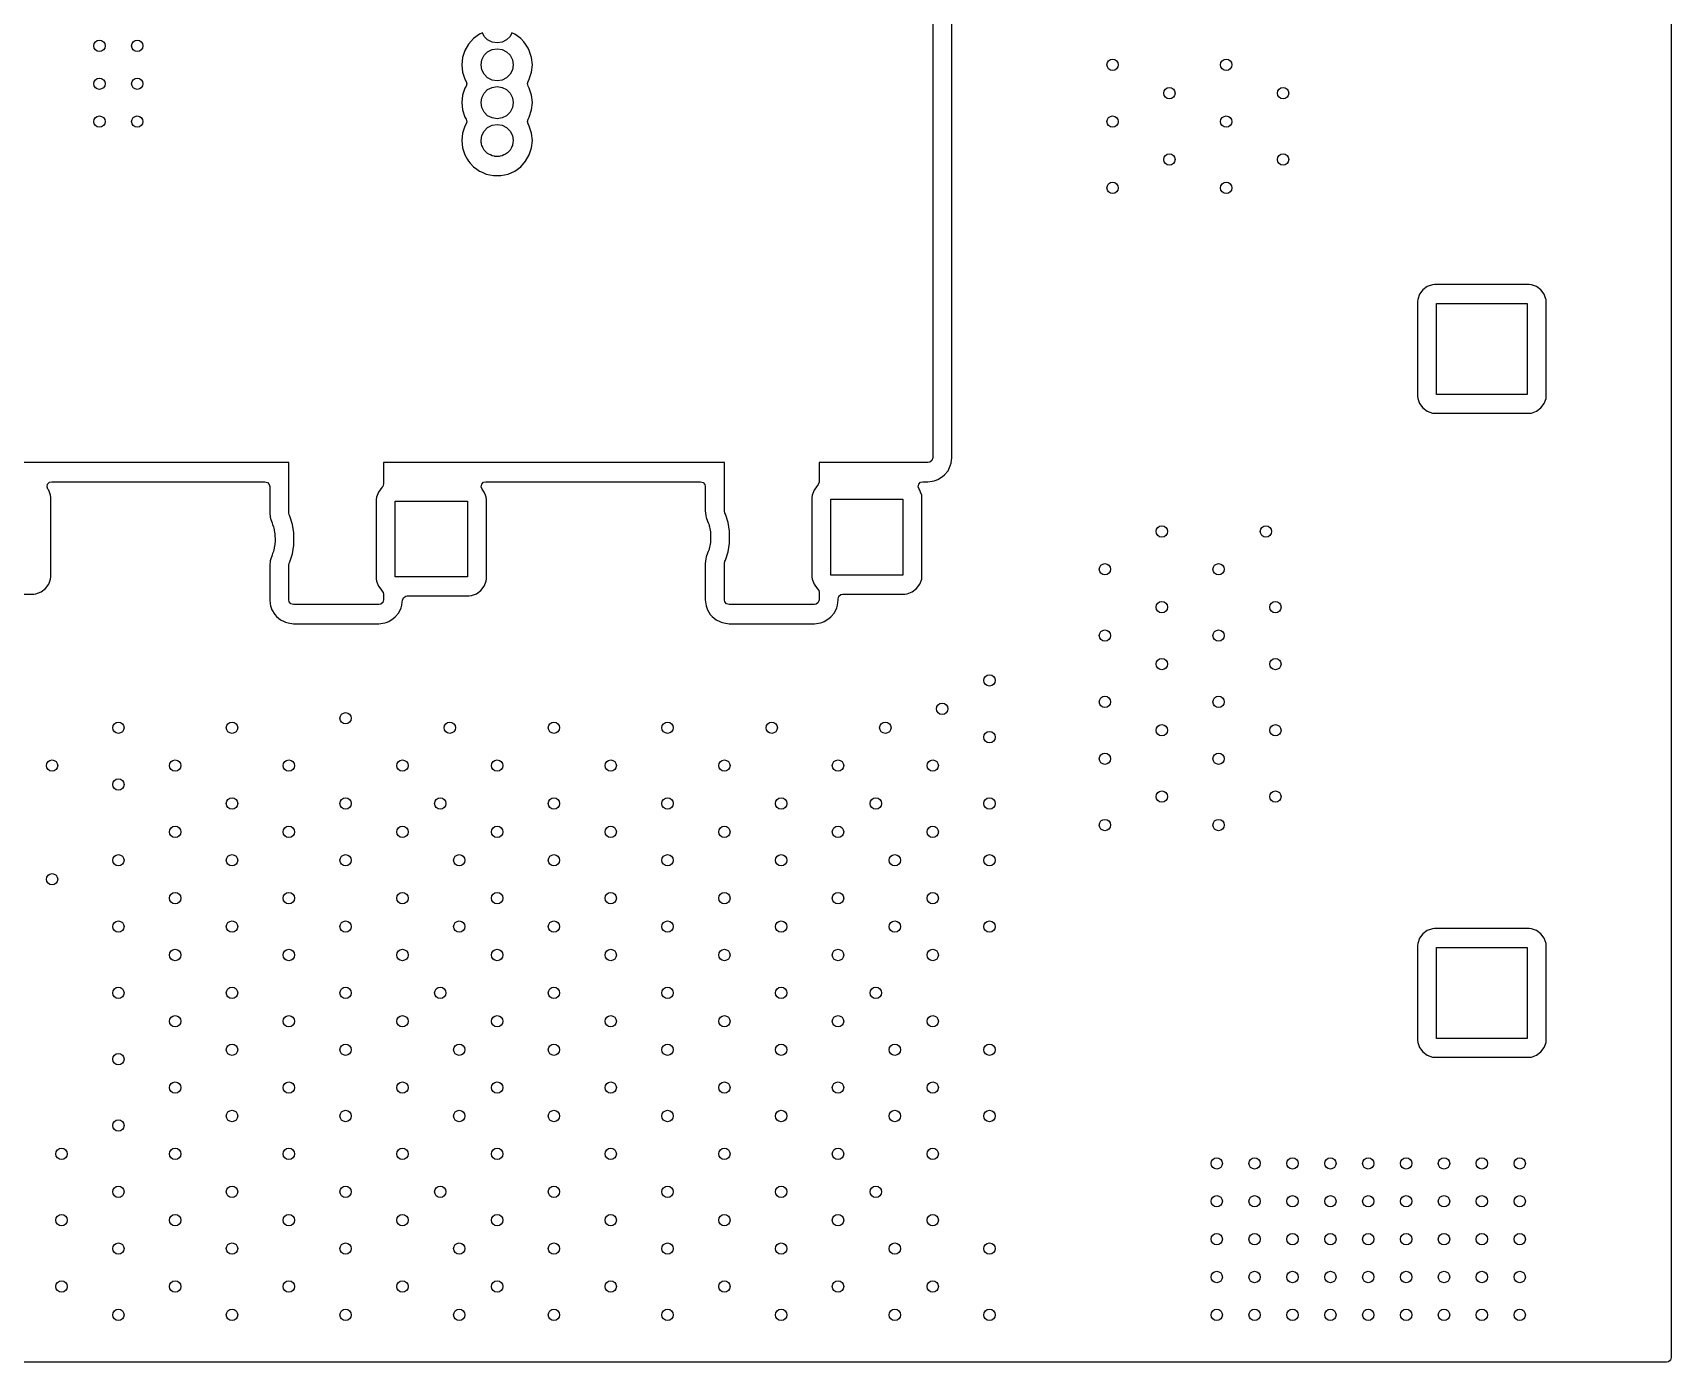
# Model space of a CAD drawing. Extents: x 195 to 321, y -209 to -140.
# Drawn here: x 277.74 to 321, y -208.75 to -173.66 of the extents above; entities that cross this region are included whole.
import ezdxf

# ---------------------------------------------------------------- set-up
doc = ezdxf.new("R2010")
doc.units = 0
doc.layers.add('BLACK', color=7, linetype='CONTINUOUS')

msp = doc.modelspace()

# ---------------------------------------------------------------- linework, layer by layer
at = {"layer": 'BLACK', "linetype": 'CONTINUOUS'}
for p, q in [((320.9995, -139.8745), (320.9995, -208.6255)), ((301.5, -160.624), (301.5, -184.876)), ((302.0055, -183.24787), (302.0055, -166.24787)), ((289.377302, -173.808435), (289.247129, -173.953009)), ((289.377305, -173.808433), (289.377302, -173.808435)), ((289.534702, -173.694076), (289.377305, -173.808433)), ((289.610561, -173.660301), (289.534702, -173.694076)), ((289.656168, -173.749809), (289.610561, -173.660301)), ((289.750191, -173.843832), (289.656168, -173.749809)), ((289.868668, -173.904199), (289.750191, -173.843832)), ((290, -173.925), (289.868668, -173.904199)), ((290.131332, -173.904199), (290, -173.925)), ((290.249809, -173.843832), (290.131332, -173.904199)), ((290.343832, -173.749809), (290.249809, -173.843832)), ((290.389437, -173.660302), (290.343832, -173.749809)), ((290.465299, -173.694078), (290.389437, -173.660302)), ((290.622692, -173.808431), (290.465299, -173.694078)), ((290.622693, -173.808432), (290.622692, -173.808431)), ((290.622694, -173.808433), (290.622693, -173.808432)), ((290.622697, -173.808435), (290.622694, -173.808433)), ((290.701882, -173.896381), (290.622697, -173.808435)), ((290.75287, -173.953008), (290.701882, -173.896381)), ((289.089738, -174.306516), (289.069402, -174.5)), ((289.149856, -174.121489), (289.089738, -174.306516)), ((289.149857, -174.121488), (289.149856, -174.121489)), ((289.247129, -173.953009), (289.149857, -174.121488)), ((289.595801, -174.368668), (289.656168, -174.250191)), ((289.656168, -174.250191), (289.750191, -174.156168)), ((289.750191, -174.156168), (289.868668, -174.095801)), ((289.868668, -174.095801), (290, -174.075)), ((290, -174.075), (290.131332, -174.095801)), ((290.131332, -174.095801), (290.249809, -174.156168)), ((290.249809, -174.156168), (290.343832, -174.250191)), ((290.343832, -174.250191), (290.404199, -174.368668)), ((290.816202, -174.062703), (290.75287, -173.953008)), ((290.850142, -174.121488), (290.816202, -174.062703)), ((290.850143, -174.121489), (290.850142, -174.121488)), ((290.850143, -174.121491), (290.850143, -174.121489)), ((290.850144, -174.121492), (290.850143, -174.121491)), ((290.910262, -174.306518), (290.850144, -174.121492)), ((290.930598, -174.5), (290.910262, -174.306518)), ((289.069402, -174.5), (289.089738, -174.693483)), ((289.089738, -174.693483), (289.149856, -174.87851)), ((289.575, -174.5), (289.595801, -174.368668)), ((289.595801, -174.631332), (289.575, -174.5)), ((289.656168, -174.749809), (289.595801, -174.631332)), ((289.750191, -174.843832), (289.656168, -174.749809)), ((290.343832, -174.749809), (290.249809, -174.843832)), ((290.404199, -174.631332), (290.343832, -174.749809)), ((290.404199, -174.368668), (290.425, -174.5)), ((290.425, -174.5), (290.404199, -174.631332)), ((290.850144, -174.878508), (290.910262, -174.693482)), ((290.910262, -174.693482), (290.930598, -174.5)), ((289.149856, -175.121489), (289.089738, -175.306516)), ((289.149856, -174.87851), (289.149857, -174.878511)), ((289.149857, -175.121488), (289.149856, -175.121489)), ((289.149857, -174.878511), (289.184203, -174.938)), ((289.184203, -175.062), (289.149857, -175.121488)), ((289.184203, -174.938), (289.200676, -175.0059)), ((289.200676, -175.0059), (289.184203, -175.062)), ((289.656168, -175.250191), (289.750191, -175.156168)), ((289.868668, -174.904199), (289.750191, -174.843832)), ((289.750191, -175.156168), (289.868668, -175.095801)), ((290, -174.925), (289.868668, -174.904199)), ((289.868668, -175.095801), (290, -175.075)), ((290.131332, -174.904199), (290, -174.925)), ((290, -175.075), (290.131332, -175.095801)), ((290.249809, -174.843832), (290.131332, -174.904199)), ((290.131332, -175.095801), (290.249809, -175.156168)), ((290.249809, -175.156168), (290.343832, -175.250191)), ((290.799322, -174.994101), (290.815796, -174.938)), ((290.815795, -175.061999), (290.799322, -174.994101)), ((290.850144, -175.121492), (290.815795, -175.061999)), ((290.815796, -174.938), (290.850144, -174.878508)), ((290.910262, -175.306518), (290.850144, -175.121492)), ((289.089738, -175.306516), (289.069402, -175.5)), ((289.069402, -175.5), (289.089738, -175.693483)), ((289.575, -175.5), (289.595801, -175.368668)), ((289.595801, -175.631332), (289.575, -175.5)), ((289.595801, -175.368668), (289.656168, -175.250191)), ((289.656168, -175.749809), (289.595801, -175.631332)), ((290.343832, -175.250191), (290.404199, -175.368668)), ((290.404199, -175.631332), (290.343832, -175.749809)), ((290.404199, -175.368668), (290.425, -175.5)), ((290.425, -175.5), (290.404199, -175.631332)), ((290.930598, -175.5), (290.910262, -175.306518)), ((290.910262, -175.693482), (290.930598, -175.5)), ((289.089738, -175.693483), (289.149856, -175.87851)), ((289.149856, -175.87851), (289.149857, -175.878511)), ((289.149857, -175.878511), (289.184203, -175.938)), ((289.184203, -176.062), (289.149857, -176.121488)), ((289.184203, -175.938), (289.200676, -176.0059)), ((289.200676, -176.0059), (289.184203, -176.062)), ((289.750191, -175.843832), (289.656168, -175.749809)), ((289.868668, -175.904199), (289.750191, -175.843832)), ((290, -175.925), (289.868668, -175.904199)), ((290.131332, -175.904199), (290, -175.925)), ((290.249809, -175.843832), (290.131332, -175.904199)), ((290.343832, -175.749809), (290.249809, -175.843832)), ((290.799322, -175.994101), (290.815796, -175.938)), ((290.815795, -176.061999), (290.799322, -175.994101)), ((290.850144, -176.121492), (290.815795, -176.061999)), ((290.815796, -175.938), (290.850144, -175.878508)), ((290.850144, -175.878508), (290.910262, -175.693482)), ((289.089738, -176.306516), (289.069402, -176.5)), ((289.069402, -176.5), (289.089738, -176.693483)), ((289.149856, -176.121489), (289.089738, -176.306516)), ((289.149857, -176.121488), (289.149856, -176.121489)), ((289.575, -176.5), (289.595801, -176.368668)), ((289.582984, -176.550414), (289.575, -176.5)), ((289.595801, -176.368668), (289.656168, -176.250191)), ((289.656168, -176.250191), (289.750191, -176.156168)), ((289.750191, -176.156168), (289.868668, -176.095801)), ((289.868668, -176.095801), (290, -176.075)), ((290, -176.075), (290.131332, -176.095801)), ((290.131332, -176.095801), (290.249809, -176.156168)), ((290.249809, -176.156168), (290.343832, -176.250191)), ((290.343832, -176.250191), (290.404199, -176.368668)), ((290.404199, -176.368668), (290.425, -176.5)), ((290.425, -176.5), (290.41701, -176.550444)), ((290.910262, -176.306518), (290.850144, -176.121492)), ((290.930598, -176.5), (290.910262, -176.306518)), ((290.910262, -176.693482), (290.930598, -176.5)), ((289.089738, -176.693483), (289.149856, -176.87851)), ((289.149856, -176.87851), (289.149857, -176.878511)), ((289.149857, -176.878511), (289.218978, -176.998231)), ((289.585553, -176.574847), (289.582984, -176.550414)), ((289.59066, -176.598877), (289.585553, -176.574847)), ((289.595801, -176.631332), (289.59066, -176.598877)), ((289.610717, -176.660606), (289.595801, -176.631332)), ((289.620715, -176.683061), (289.610717, -176.660606)), ((289.633, -176.70434), (289.620715, -176.683061)), ((289.656168, -176.749809), (289.633, -176.70434)), ((289.692257, -176.785898), (289.656168, -176.749809)), ((289.708699, -176.804159), (289.692257, -176.785898)), ((289.726961, -176.820602), (289.708699, -176.804159)), ((289.750191, -176.843832), (289.726961, -176.820602)), ((289.779474, -176.858752), (289.750191, -176.843832)), ((289.800748, -176.871035), (289.779474, -176.858752)), ((289.82319, -176.881027), (289.800748, -176.871035)), ((289.868668, -176.904199), (289.82319, -176.881027)), ((289.919104, -176.912187), (289.868668, -176.904199)), ((289.931292, -176.914778), (289.919104, -176.912187)), ((289.94311, -176.91729), (289.931292, -176.914778)), ((289.967524, -176.919856), (289.94311, -176.91729)), ((290, -176.925), (289.967524, -176.919856)), ((290.032477, -176.919855), (290, -176.925)), ((290.056887, -176.91729), (290.032477, -176.919855)), ((290.080871, -176.912191), (290.056887, -176.91729)), ((290.131332, -176.904199), (290.080871, -176.912191)), ((290.176836, -176.881013), (290.131332, -176.904199)), ((290.199247, -176.871036), (290.176836, -176.881013)), ((290.220502, -176.858764), (290.199247, -176.871036)), ((290.249809, -176.843832), (290.220502, -176.858764)), ((290.273066, -176.820574), (290.249809, -176.843832)), ((290.291306, -176.804151), (290.273066, -176.820574)), ((290.307723, -176.785917), (290.291306, -176.804151)), ((290.343832, -176.749809), (290.307723, -176.785917)), ((290.367014, -176.704311), (290.343832, -176.749809)), ((290.379283, -176.683061), (290.367014, -176.704311)), ((290.389263, -176.660644), (290.379283, -176.683061)), ((290.404199, -176.631332), (290.389263, -176.660644)), ((290.409346, -176.598829), (290.404199, -176.631332)), ((290.414446, -176.574842), (290.409346, -176.598829)), ((290.41701, -176.550444), (290.414446, -176.574842)), ((290.75287, -177.046992), (290.850144, -176.878508)), ((290.850144, -176.878508), (290.910262, -176.693482)), ((289.218978, -176.998231), (289.24713, -177.046992)), ((289.24713, -177.046992), (289.292476, -177.097354)), ((289.292476, -177.097354), (289.377302, -177.191564)), ((289.377302, -177.191564), (289.377305, -177.191566)), ((289.377305, -177.191566), (289.377308, -177.191569)), ((289.377308, -177.191569), (289.460166, -177.251769)), ((289.460166, -177.251769), (289.534702, -177.305923)), ((289.534702, -177.305923), (289.602926, -177.336297)), ((289.602926, -177.336297), (289.712429, -177.385051)), ((290.287571, -177.385051), (290.465299, -177.305922)), ((290.465299, -177.305922), (290.622692, -177.191569)), ((290.622692, -177.191569), (290.75287, -177.046992)), ((289.712429, -177.385051), (289.902726, -177.4255)), ((289.902726, -177.4255), (290.097274, -177.4255)), ((290.097274, -177.4255), (290.287571, -177.385051)), ((314.557664, -180.356206), (314.442455, -180.442452)), ((314.557671, -180.356202), (314.557664, -180.356206)), ((314.692516, -180.305908), (314.557671, -180.356202)), ((314.752123, -180.299501), (314.692516, -180.305908)), ((314.752129, -180.2995), (314.752123, -180.299501)), ((317.247864, -180.2995), (314.752129, -180.2995)), ((317.247873, -180.2995), (317.247864, -180.2995)), ((317.247881, -180.2995), (317.247873, -180.2995)), ((317.247883, -180.299501), (317.247881, -180.2995)), ((317.307483, -180.305908), (317.247883, -180.299501)), ((317.442328, -180.356202), (317.307482, -180.305908)), ((317.307482, -180.305908), (317.307483, -180.305908)), ((317.442335, -180.356206), (317.442328, -180.356202)), ((317.557544, -180.442452), (317.442335, -180.356206)), ((314.299501, -180.752123), (314.2995, -180.752135)), ((314.2995, -180.752135), (314.2995, -183.24787)), ((314.30032, -180.7445), (314.299501, -180.752123)), ((314.305908, -180.692517), (314.30032, -180.7445)), ((314.356202, -180.557671), (314.305908, -180.692517)), ((314.356206, -180.557664), (314.356202, -180.557671)), ((314.442452, -180.442455), (314.356206, -180.557664)), ((314.442455, -180.442452), (314.442452, -180.442455)), ((314.8, -183.2), (314.8, -180.8)), ((314.8, -180.8), (317.2, -180.8)), ((317.2, -180.8), (317.2, -183.2)), ((317.557547, -180.442455), (317.557544, -180.442452)), ((317.643793, -180.557664), (317.557547, -180.442455)), ((317.643797, -180.557671), (317.643793, -180.557664)), ((317.692234, -180.687539), (317.643797, -180.557671)), ((317.694091, -180.692517), (317.692234, -180.687539)), ((317.700499, -180.752128), (317.694091, -180.692517)), ((317.7005, -183.247873), (317.700499, -180.752128)), ((302.0055, -184.876), (302.0055, -183.24787)), ((314.2995, -183.24787), (314.299501, -183.247876)), ((314.299501, -183.247876), (314.305908, -183.307483)), ((314.305908, -183.307483), (314.356202, -183.442328)), ((317.2, -183.2), (314.8, -183.2)), ((317.643796, -183.442331), (317.694091, -183.307483)), ((317.694091, -183.307483), (317.7005, -183.247873)), ((314.356202, -183.442328), (314.356206, -183.442335)), ((314.356206, -183.442335), (314.442452, -183.557544)), ((314.442452, -183.557544), (314.442455, -183.557547)), ((314.442455, -183.557547), (314.557664, -183.643793)), ((314.557664, -183.643793), (314.557671, -183.643797)), ((314.557671, -183.643797), (314.692517, -183.694091)), ((314.692517, -183.694091), (314.692516, -183.694091)), ((314.692516, -183.694091), (314.699444, -183.694835)), ((314.699444, -183.694835), (314.752127, -183.7005)), ((314.752127, -183.7005), (317.247872, -183.700499)), ((317.247872, -183.700499), (317.307483, -183.694091)), ((317.307483, -183.694091), (317.442331, -183.643796)), ((317.442331, -183.643796), (317.557546, -183.557546)), ((317.557546, -183.557546), (317.643796, -183.442331)), ((284.5, -185), (275.5, -185)), ((284.5, -186.326489), (284.5, -185)), ((296, -185), (287, -185)), ((287, -185), (287, -185.565352)), ((296, -186.276489), (296, -185)), ((301.376, -185), (298.5, -185)), ((298.5, -185), (298.5, -185.515352)), ((301.427511, -184.988794), (301.376, -185)), ((301.480315, -184.943039), (301.427511, -184.988794)), ((301.5, -184.876), (301.480315, -184.943039)), ((301.905567, -185.216336), (301.965338, -185.085459)), ((301.965338, -185.085459), (301.985023, -185.01842)), ((301.985023, -185.01842), (301.985024, -185.018416)), ((301.985024, -185.018416), (302.0055, -184.876)), ((278.117269, -185.638346), (278.132121, -185.570073)), ((278.132121, -185.570073), (278.181526, -185.520668)), ((278.181526, -185.520668), (278.240953, -185.5055)), ((278.240953, -185.5055), (283.8705, -185.5055)), ((283.8705, -185.5055), (283.937539, -185.525185)), ((283.937539, -185.525185), (283.983294, -185.577989)), ((283.983294, -185.577989), (283.9945, -185.6295)), ((287, -185.565352), (286.980315, -185.632391)), ((289.579838, -185.638348), (289.594689, -185.570075)), ((289.594689, -185.570075), (289.644094, -185.520669)), ((289.644094, -185.520669), (289.703522, -185.5055)), ((289.703522, -185.5055), (295.3705, -185.5055)), ((295.3705, -185.5055), (295.437539, -185.525185)), ((295.437539, -185.525185), (295.483294, -185.577989)), ((295.483294, -185.577989), (295.4945, -185.6295)), ((298.480315, -185.582391), (298.4588, -185.605502)), ((298.5, -185.515352), (298.480315, -185.582391)), ((301.117269, -185.638346), (301.132121, -185.570073)), ((301.132121, -185.570073), (301.181526, -185.520668)), ((301.181526, -185.520668), (301.240953, -185.5055)), ((301.240953, -185.5055), (301.37599, -185.5055)), ((301.37599, -185.5055), (301.376, -185.5055)), ((301.376, -185.5055), (301.483456, -185.493947)), ((301.483456, -185.493947), (301.534967, -185.482741)), ((301.534967, -185.482741), (301.569197, -185.471347)), ((301.569197, -185.471347), (301.637497, -185.448616)), ((301.637497, -185.448616), (301.637501, -185.448613)), ((301.637501, -185.448613), (301.637504, -185.448613)), ((301.637504, -185.448613), (301.758543, -185.370825)), ((301.758543, -185.370825), (301.811347, -185.32507)), ((301.811347, -185.32507), (301.905567, -185.216336)), ((278.141686, -185.703811), (278.117269, -185.638346)), ((278.159545, -185.727668), (278.141686, -185.703811)), ((278.159547, -185.727671), (278.159545, -185.727668)), ((278.178194, -185.777668), (278.159547, -185.727671)), ((278.209841, -185.862517), (278.178194, -185.777668)), ((278.216249, -185.922128), (278.209841, -185.862517)), ((278.21625, -188.017873), (278.216249, -185.922128)), ((283.9945, -185.6295), (283.9945, -186.326495)), ((286.810251, -185.972116), (286.81025, -185.972135)), ((286.81025, -185.972135), (286.81025, -188.06787)), ((286.816658, -185.912517), (286.810251, -185.972116)), ((286.866952, -185.777671), (286.816658, -185.912517)), ((286.866956, -185.777664), (286.866952, -185.777671)), ((286.953201, -185.662457), (286.866956, -185.777664)), ((286.959478, -185.65618), (286.953201, -185.662457)), ((286.980315, -185.632391), (286.9588, -185.655502)), ((286.9588, -185.655502), (286.959478, -185.65618)), ((289.604255, -185.70381), (289.579838, -185.638348)), ((289.622117, -185.727671), (289.604255, -185.70381)), ((289.659545, -185.777668), (289.622117, -185.727671)), ((289.659547, -185.777671), (289.659545, -185.777668)), ((289.691192, -185.862517), (289.659547, -185.777671)), ((289.709841, -185.912517), (289.691192, -185.862517)), ((289.716249, -185.972128), (289.709841, -185.912517)), ((289.71625, -188.067873), (289.716249, -185.972128)), ((295.4945, -185.6295), (295.4945, -186.276495)), ((298.310251, -185.922116), (298.31025, -185.922135)), ((298.31025, -185.922135), (298.31025, -188.01787)), ((298.316658, -185.862517), (298.310251, -185.922116)), ((298.366952, -185.727671), (298.316658, -185.862517)), ((298.366956, -185.727664), (298.366952, -185.727671)), ((298.453201, -185.612457), (298.366956, -185.727664)), ((298.459478, -185.60618), (298.453201, -185.612457)), ((298.4588, -185.605502), (298.459478, -185.60618)), ((298.81075, -187.97), (298.81075, -185.97)), ((298.81075, -185.97), (300.71575, -185.97)), ((300.71575, -185.97), (300.71575, -187.97)), ((301.141686, -185.703811), (301.117269, -185.638346)), ((301.159545, -185.727668), (301.141686, -185.703811)), ((301.159547, -185.727671), (301.159545, -185.727668)), ((301.178194, -185.777668), (301.159547, -185.727671)), ((301.209841, -185.862517), (301.178194, -185.777668)), ((301.216249, -185.922128), (301.209841, -185.862517)), ((301.21625, -188.017873), (301.216249, -185.922128)), ((283.9945, -186.326495), (284.008466, -186.444493)), ((284.008466, -186.444493), (284.021982, -186.500791)), ((284.513515, -186.382783), (284.5, -186.326489)), ((284.529798, -186.414741), (284.513515, -186.382783)), ((284.529798, -186.414742), (284.529798, -186.414741)), ((284.600471, -186.63225), (284.529798, -186.414742)), ((287.31075, -188.02), (287.31075, -186.02)), ((287.31075, -186.02), (289.21575, -186.02)), ((289.21575, -186.02), (289.21575, -188.02)), ((295.4945, -186.276495), (295.508466, -186.394493)), ((295.508466, -186.394493), (295.521982, -186.450791)), ((296.013515, -186.332783), (296, -186.276489)), ((296.029798, -186.364741), (296.013515, -186.332783)), ((296.029798, -186.364742), (296.029798, -186.364741)), ((296.100471, -186.58225), (296.029798, -186.364742)), ((284.021982, -186.500791), (284.056869, -186.595359)), ((284.056869, -186.595359), (284.058464, -186.599958)), ((284.058464, -186.599958), (284.071241, -186.639284)), ((284.071241, -186.639284), (284.094736, -186.696004)), ((284.094736, -186.696004), (284.102731, -186.7362)), ((284.102731, -186.7362), (284.104402, -186.741342)), ((284.104402, -186.741342), (284.108944, -186.760261)), ((284.108944, -186.760261), (284.114522, -186.79548)), ((284.114522, -186.79548), (284.131163, -186.879139)), ((284.131163, -186.879139), (284.13575, -187.0675)), ((284.600471, -186.632251), (284.600471, -186.63225)), ((284.600472, -186.632255), (284.600471, -186.632251)), ((284.63625, -186.858146), (284.600472, -186.632255)), ((284.63625, -187.181854), (284.63625, -186.858146)), ((295.521982, -186.450791), (295.556869, -186.545359)), ((295.556869, -186.545359), (295.558464, -186.549958)), ((295.558464, -186.549958), (295.571241, -186.589284)), ((295.571241, -186.589284), (295.594736, -186.646004)), ((295.594736, -186.646004), (295.602731, -186.6862)), ((295.602731, -186.6862), (295.604402, -186.691342)), ((295.604402, -186.691342), (295.608944, -186.710261)), ((295.608944, -186.710261), (295.614522, -186.74548)), ((295.614522, -186.74548), (295.631163, -186.829139)), ((295.631163, -186.829139), (295.63575, -187.0175)), ((296.100471, -186.582251), (296.100471, -186.58225)), ((296.100472, -186.582255), (296.100471, -186.582251)), ((296.13625, -186.808146), (296.100472, -186.582255)), ((296.13625, -187.131854), (296.13625, -186.808146)), ((284.102732, -187.303792), (284.094736, -187.343996)), ((284.104403, -187.298652), (284.102732, -187.303792)), ((284.108945, -187.279734), (284.104403, -187.298652)), ((284.114523, -187.244516), (284.108945, -187.279734)), ((284.131163, -187.160861), (284.114523, -187.244516)), ((284.13575, -187.0675), (284.131163, -187.160861)), ((284.600472, -187.407745), (284.63625, -187.181854)), ((295.594736, -187.293996), (295.571239, -187.350722)), ((295.602732, -187.253792), (295.594736, -187.293996)), ((295.604403, -187.248652), (295.602732, -187.253792)), ((295.608945, -187.229734), (295.604403, -187.248652)), ((295.614523, -187.194516), (295.608945, -187.229734)), ((295.631163, -187.110861), (295.614523, -187.194516)), ((295.63575, -187.0175), (295.631163, -187.110861)), ((296.100472, -187.357745), (296.13625, -187.131854)), ((284.008466, -187.595503), (283.9945, -187.713507)), ((283.9945, -187.713507), (283.9945, -188.626)), ((284.008467, -187.595497), (284.008466, -187.595503)), ((284.02198, -187.53921), (284.008467, -187.595497)), ((284.021983, -187.539199), (284.02198, -187.53921)), ((284.056864, -187.444655), (284.021983, -187.539199)), ((284.05846, -187.440053), (284.056864, -187.444655)), ((284.071239, -187.400722), (284.05846, -187.440053)), ((284.094736, -187.343996), (284.071239, -187.400722)), ((284.5, -187.713507), (284.513514, -187.657216)), ((284.5, -188.626), (284.5, -187.713507)), ((284.513514, -187.657216), (284.529798, -187.625258)), ((284.529798, -187.625258), (284.600472, -187.407745)), ((295.508466, -187.545503), (295.4945, -187.663507)), ((295.4945, -187.663507), (295.4945, -188.626)), ((295.508467, -187.545497), (295.508466, -187.545503)), ((295.52198, -187.48921), (295.508467, -187.545497)), ((295.521983, -187.489199), (295.52198, -187.48921)), ((295.556864, -187.394655), (295.521983, -187.489199)), ((295.55846, -187.390053), (295.556864, -187.394655)), ((295.571239, -187.350722), (295.55846, -187.390053)), ((296, -187.663507), (296.013514, -187.607216)), ((296, -188.626), (296, -187.663507)), ((296.013514, -187.607216), (296.029798, -187.575258)), ((296.029798, -187.575258), (296.100472, -187.357745)), ((278.159546, -188.212331), (278.209841, -188.077483)), ((278.209841, -188.077483), (278.21625, -188.017873)), ((286.81025, -188.06787), (286.810251, -188.067876)), ((286.810251, -188.067876), (286.816658, -188.127483)), ((286.816658, -188.127483), (286.866952, -188.262328)), ((289.21575, -188.02), (287.31075, -188.02)), ((289.659546, -188.262331), (289.709841, -188.127483)), ((289.709841, -188.127483), (289.71625, -188.067873)), ((298.31025, -188.01787), (298.310251, -188.017876)), ((298.310251, -188.017876), (298.316658, -188.077483)), ((298.316658, -188.077483), (298.366952, -188.212328)), ((300.71575, -187.97), (298.81075, -187.97)), ((301.159546, -188.212331), (301.209841, -188.077483)), ((301.209841, -188.077483), (301.21625, -188.017873)), ((276.1295, -188.470499), (277.763621, -188.470499)), ((277.763621, -188.470499), (277.763622, -188.470499)), ((277.763622, -188.470499), (277.823233, -188.464091)), ((277.823233, -188.464091), (277.958081, -188.413796)), ((277.958081, -188.413796), (278.073296, -188.327546)), ((278.073296, -188.327546), (278.159546, -188.212331)), ((286.866952, -188.262328), (286.866953, -188.262329)), ((286.866953, -188.262329), (286.866954, -188.262331)), ((286.866954, -188.262331), (286.953204, -188.377546)), ((286.953204, -188.377546), (286.953207, -188.377548)), ((286.953207, -188.377548), (286.959472, -188.383813)), ((286.959472, -188.383813), (286.957842, -188.385442)), ((286.957842, -188.385442), (286.992178, -188.431302)), ((286.992178, -188.431302), (287, -188.474646)), ((287, -188.474646), (287, -188.626)), ((287.505377, -188.626851), (287.534402, -188.563297)), ((287.534402, -188.563297), (287.59318, -188.525522)), ((287.59318, -188.525522), (287.628115, -188.520499)), ((287.628115, -188.520499), (289.263621, -188.520499)), ((289.263621, -188.520499), (289.263622, -188.520499)), ((289.263622, -188.520499), (289.323233, -188.514091)), ((289.323233, -188.514091), (289.458081, -188.463796)), ((289.458081, -188.463796), (289.573296, -188.377546)), ((289.573296, -188.377546), (289.659546, -188.262331)), ((298.366952, -188.212328), (298.366953, -188.212329)), ((298.366953, -188.212329), (298.366954, -188.212331)), ((298.366954, -188.212331), (298.453204, -188.327546)), ((298.453204, -188.327546), (298.453207, -188.327548)), ((298.453207, -188.327548), (298.459472, -188.333813)), ((298.459472, -188.333813), (298.457842, -188.335442)), ((298.457842, -188.335442), (298.492178, -188.381302)), ((298.492178, -188.381302), (298.5, -188.424646)), ((298.5, -188.424646), (298.5, -188.626)), ((299.0055, -188.594499), (299.025185, -188.52746)), ((299.0055, -188.626), (299.0055, -188.594499)), ((299.025185, -188.52746), (299.077989, -188.481705)), ((299.077989, -188.481705), (299.1295, -188.470499)), ((299.1295, -188.470499), (300.763621, -188.470499)), ((300.763621, -188.470499), (300.763622, -188.470499)), ((300.763622, -188.470499), (300.823233, -188.464091)), ((300.823233, -188.464091), (300.958081, -188.413796)), ((300.958081, -188.413796), (301.073296, -188.327546)), ((301.073296, -188.327546), (301.159546, -188.212331)), ((283.9945, -188.626), (283.994501, -188.626009)), ((283.994501, -188.626009), (284.006052, -188.73345)), ((284.006052, -188.73345), (284.006054, -188.733462)), ((284.006054, -188.733462), (284.01726, -188.784972)), ((284.01726, -188.784972), (284.051383, -188.887497)), ((284.051383, -188.887497), (284.051386, -188.887503)), ((284.051386, -188.887503), (284.129171, -189.008537)), ((284.129171, -189.008537), (284.129179, -189.008548)), ((284.129179, -189.008548), (284.174923, -189.06134)), ((284.511206, -188.677511), (284.5, -188.626)), ((284.556961, -188.730315), (284.511206, -188.677511)), ((284.624, -188.75), (284.556961, -188.730315)), ((286.876, -188.75), (284.624, -188.75)), ((286.927511, -188.738794), (286.876, -188.75)), ((286.980315, -188.693039), (286.927511, -188.738794)), ((287, -188.626), (286.980315, -188.693039)), ((287.311347, -189.07507), (287.405567, -188.966336)), ((287.405567, -188.966336), (287.465338, -188.835459)), ((287.465338, -188.835459), (287.485023, -188.76842)), ((287.485023, -188.76842), (287.485024, -188.768416)), ((287.485024, -188.768416), (287.505377, -188.626851)), ((295.4945, -188.626), (295.494501, -188.626009)), ((295.494501, -188.626009), (295.506052, -188.73345)), ((295.506052, -188.73345), (295.506054, -188.733462)), ((295.506054, -188.733462), (295.51726, -188.784972)), ((295.51726, -188.784972), (295.551383, -188.887497)), ((295.551383, -188.887497), (295.551386, -188.887503)), ((295.551386, -188.887503), (295.629171, -189.008537)), ((295.629171, -189.008537), (295.629179, -189.008548)), ((295.629179, -189.008548), (295.674923, -189.06134)), ((296.011206, -188.677511), (296, -188.626)), ((296.056961, -188.730315), (296.011206, -188.677511)), ((296.124, -188.75), (296.056961, -188.730315)), ((298.376, -188.75), (296.124, -188.75)), ((298.427511, -188.738794), (298.376, -188.75)), ((298.480315, -188.693039), (298.427511, -188.738794)), ((298.5, -188.626), (298.480315, -188.693039)), ((298.811347, -189.07507), (298.905567, -188.966336)), ((298.905567, -188.966336), (298.965338, -188.835459)), ((298.965338, -188.835459), (298.985023, -188.76842)), ((298.985023, -188.76842), (298.985024, -188.768416)), ((298.985024, -188.768416), (299.0055, -188.626)), ((284.174923, -189.06134), (284.174926, -189.061343)), ((284.174926, -189.061343), (284.17493, -189.061347)), ((284.17493, -189.061347), (284.283664, -189.155567)), ((284.283664, -189.155567), (284.283667, -189.155568)), ((284.283667, -189.155568), (284.283668, -189.155569)), ((284.283668, -189.155569), (284.377925, -189.198616)), ((284.377925, -189.198616), (284.414541, -189.215338)), ((284.414541, -189.215338), (284.48158, -189.235023)), ((284.48158, -189.235023), (284.481584, -189.235024)), ((284.481584, -189.235024), (284.624, -189.2555)), ((284.624, -189.2555), (284.624003, -189.2555)), ((284.624003, -189.2555), (286.87599, -189.2555)), ((286.87599, -189.2555), (286.876, -189.2555)), ((286.876, -189.2555), (286.983456, -189.243947)), ((286.983456, -189.243947), (287.034967, -189.232741)), ((287.034967, -189.232741), (287.069197, -189.221347)), ((287.069197, -189.221347), (287.137497, -189.198616)), ((287.137497, -189.198616), (287.137501, -189.198613)), ((287.137501, -189.198613), (287.137504, -189.198613)), ((287.137504, -189.198613), (287.258543, -189.120825)), ((287.258543, -189.120825), (287.311347, -189.07507)), ((295.674923, -189.06134), (295.674926, -189.061343)), ((295.674926, -189.061343), (295.67493, -189.061347)), ((295.67493, -189.061347), (295.783664, -189.155567)), ((295.783664, -189.155567), (295.783667, -189.155568)), ((295.783667, -189.155568), (295.783668, -189.155569)), ((295.783668, -189.155569), (295.877925, -189.198616)), ((295.877925, -189.198616), (295.914541, -189.215338)), ((295.914541, -189.215338), (295.98158, -189.235023)), ((295.98158, -189.235023), (295.981584, -189.235024)), ((295.981584, -189.235024), (296.124, -189.2555)), ((296.124, -189.2555), (296.124003, -189.2555)), ((296.124003, -189.2555), (298.37599, -189.2555)), ((298.37599, -189.2555), (298.376, -189.2555)), ((298.376, -189.2555), (298.483456, -189.243947)), ((298.483456, -189.243947), (298.534967, -189.232741)), ((298.534967, -189.232741), (298.569197, -189.221347)), ((298.569197, -189.221347), (298.637497, -189.198616)), ((298.637497, -189.198616), (298.637501, -189.198613)), ((298.637501, -189.198613), (298.637504, -189.198613)), ((298.637504, -189.198613), (298.758543, -189.120825)), ((298.758543, -189.120825), (298.811347, -189.07507)), ((314.305908, -197.692517), (314.299501, -197.752116)), ((314.356202, -197.557671), (314.305908, -197.692517)), ((314.356206, -197.557664), (314.356202, -197.557671)), ((314.442452, -197.442455), (314.356206, -197.557664)), ((314.442455, -197.442452), (314.442452, -197.442455)), ((314.557664, -197.356206), (314.442455, -197.442452)), ((314.557671, -197.356202), (314.557664, -197.356206)), ((314.692516, -197.305908), (314.557671, -197.356202)), ((314.752123, -197.299501), (314.692516, -197.305908)), ((314.752129, -197.2995), (314.752123, -197.299501)), ((317.247864, -197.2995), (314.752129, -197.2995)), ((317.247873, -197.2995), (317.247864, -197.2995)), ((317.247881, -197.2995), (317.247873, -197.2995)), ((317.247883, -197.299501), (317.247881, -197.2995)), ((317.307483, -197.305908), (317.247883, -197.299501)), ((317.442328, -197.356202), (317.307482, -197.305908)), ((317.307482, -197.305908), (317.307483, -197.305908)), ((317.442335, -197.356206), (317.442328, -197.356202)), ((317.557544, -197.442452), (317.442335, -197.356206)), ((317.557547, -197.442455), (317.557544, -197.442452)), ((317.643793, -197.557664), (317.557547, -197.442455)), ((317.643795, -197.557668), (317.643793, -197.557664)), ((317.643796, -197.557669), (317.643795, -197.557668)), ((317.694091, -197.692517), (317.643796, -197.557669)), ((317.700499, -197.752128), (317.694091, -197.692517)), ((314.299501, -197.752123), (314.2995, -197.752135)), ((314.2995, -197.752135), (314.2995, -200.24787)), ((314.299501, -197.752116), (314.299501, -197.752123)), ((314.8, -200.2), (314.8, -197.8)), ((314.8, -197.8), (317.2, -197.8)), ((317.2, -197.8), (317.2, -200.2)), ((317.7005, -200.247873), (317.700499, -197.752128)), ((314.2995, -200.24787), (314.299501, -200.247876)), ((314.299501, -200.247876), (314.305908, -200.307483)), ((317.2, -200.2), (314.8, -200.2)), ((317.694091, -200.307483), (317.7005, -200.247873)), ((314.305908, -200.307483), (314.356202, -200.442328)), ((314.356202, -200.442328), (314.356206, -200.442335)), ((314.356206, -200.442335), (314.442452, -200.557544)), ((314.442452, -200.557544), (314.442455, -200.557547)), ((314.442455, -200.557547), (314.557664, -200.643793)), ((314.557664, -200.643793), (314.557671, -200.643797)), ((314.557671, -200.643797), (314.692517, -200.694091)), ((314.692517, -200.694091), (314.692516, -200.694091)), ((314.692516, -200.694091), (314.699444, -200.694835)), ((314.699444, -200.694835), (314.752127, -200.7005)), ((314.752127, -200.7005), (317.247872, -200.700499)), ((317.247872, -200.700499), (317.307483, -200.694091)), ((317.307483, -200.694091), (317.442331, -200.643796)), ((317.442331, -200.643796), (317.557546, -200.557546)), ((317.557546, -200.557546), (317.643796, -200.442331)), ((317.643796, -200.442331), (317.694091, -200.307483)), ((320.8755, -208.7495), (194.6245, -208.7495)), ((320.927011, -208.738294), (320.8755, -208.7495)), ((320.979815, -208.692539), (320.927011, -208.738294)), ((320.9995, -208.6255), (320.979815, -208.692539))]:
    msp.add_line(p, q, dxfattribs=at)
at = {"layer": 'BLACK'}
for centre in [(279.5, -174), (280.5, -174), (306.25, -174.5), (309.25, -174.5), (279.5, -175), (280.5, -175), (307.75, -175.25), (310.75, -175.25), (279.5, -176), (280.5, -176), (306.25, -176), (309.25, -176), (307.75, -177), (310.75, -177), (306.25, -177.75), (309.25, -177.75), (307.549, -186.8185), (310.299, -186.8185), (306.049, -187.8185), (309.049, -187.8185), (307.549, -188.8185), (310.549, -188.8185), (306.049, -189.5685), (309.049, -189.5685), (307.549, -190.3185), (310.549, -190.3185), (303, -190.75), (306.049, -191.3185), (309.049, -191.3185), (286, -191.75), (301.75, -191.5), (280, -192), (283, -192), (288.75, -192), (291.5, -192), (294.5, -192), (297.25, -192), (300.25, -192), (307.549, -192.0685), (310.549, -192.0685), (303, -192.25), (278.25, -193), (281.5, -193), (284.5, -193), (287.5, -193), (290, -193), (293, -193), (296, -193), (299, -193), (301.5, -193), (306.049, -192.8185), (309.049, -192.8185), (280, -193.5), (307.549, -193.8185), (310.549, -193.8185), (283, -194), (286, -194), (288.5, -194), (291.5, -194), (294.5, -194), (297.5, -194), (300, -194), (303, -194), (281.5, -194.75), (284.5, -194.75), (287.5, -194.75), (290, -194.75), (293, -194.75), (296, -194.75), (299, -194.75), (301.5, -194.75), (306.049, -194.5685), (309.049, -194.5685), (280, -195.5), (283, -195.5), (286, -195.5), (289, -195.5), (291.5, -195.5), (294.5, -195.5), (297.5, -195.5), (300.5, -195.5), (303, -195.5), (278.25, -196), (281.5, -196.5), (284.5, -196.5), (287.5, -196.5), (290, -196.5), (293, -196.5), (296, -196.5), (299, -196.5), (301.5, -196.5), (280, -197.25), (283, -197.25), (286, -197.25), (289, -197.25), (291.5, -197.25), (294.5, -197.25), (297.5, -197.25), (300.5, -197.25), (303, -197.25), (281.5, -198), (284.5, -198), (287.5, -198), (290, -198), (293, -198), (296, -198), (299, -198), (301.5, -198), (280, -199), (283, -199), (286, -199), (288.5, -199), (291.5, -199), (294.5, -199), (297.5, -199), (300, -199), (281.5, -199.75), (284.5, -199.75), (287.5, -199.75), (290, -199.75), (293, -199.75), (296, -199.75), (299, -199.75), (301.5, -199.75), (280, -200.75), (283, -200.5), (286, -200.5), (289, -200.5), (291.5, -200.5), (294.5, -200.5), (297.5, -200.5), (300.5, -200.5), (303, -200.5), (281.5, -201.5), (284.5, -201.5), (287.5, -201.5), (290, -201.5), (293, -201.5), (296, -201.5), (299, -201.5), (301.5, -201.5), (280, -202.5), (283, -202.25), (286, -202.25), (289, -202.25), (291.5, -202.25), (294.5, -202.25), (297.5, -202.25), (300.5, -202.25), (303, -202.25), (278.5, -203.25), (281.5, -203.25), (284.5, -203.25), (287.5, -203.25), (290, -203.25), (293, -203.25), (296, -203.25), (299, -203.25), (301.5, -203.25), (309, -203.5), (310, -203.5), (311, -203.5), (312, -203.5), (313, -203.5), (314, -203.5), (315, -203.5), (316, -203.5), (317, -203.5), (280, -204.25), (283, -204.25), (286, -204.25), (288.5, -204.25), (291.5, -204.25), (294.5, -204.25), (297.5, -204.25), (300, -204.25), (309, -204.5), (310, -204.5), (311, -204.5), (312, -204.5), (313, -204.5), (314, -204.5), (315, -204.5), (316, -204.5), (317, -204.5), (278.5, -205), (281.5, -205), (284.5, -205), (287.5, -205), (290, -205), (293, -205), (296, -205), (299, -205), (301.5, -205), (309, -205.5), (310, -205.5), (311, -205.5), (312, -205.5), (313, -205.5), (314, -205.5), (315, -205.5), (316, -205.5), (317, -205.5), (280, -205.75), (283, -205.75), (286, -205.75), (289, -205.75), (291.5, -205.75), (294.5, -205.75), (297.5, -205.75), (300.5, -205.75), (303, -205.75), (278.5, -206.75), (281.5, -206.75), (284.5, -206.75), (287.5, -206.75), (290, -206.75), (293, -206.75), (296, -206.75), (299, -206.75), (301.5, -206.75), (309, -206.5), (310, -206.5), (311, -206.5), (312, -206.5), (313, -206.5), (314, -206.5), (315, -206.5), (316, -206.5), (317, -206.5), (280, -207.5), (283, -207.5), (286, -207.5), (289, -207.5), (291.5, -207.5), (294.5, -207.5), (297.5, -207.5), (300.5, -207.5), (303, -207.5), (309, -207.5), (310, -207.5), (311, -207.5), (312, -207.5), (313, -207.5), (314, -207.5), (315, -207.5), (316, -207.5), (317, -207.5)]:
    msp.add_circle(centre, 0.15, dxfattribs=at)

doc.saveas('drawing.dxf')
